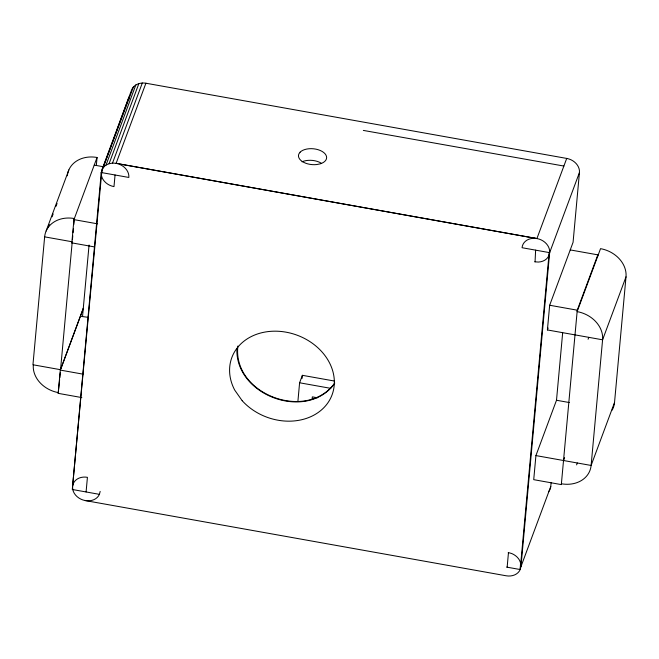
<?xml version="1.0" encoding="UTF-8"?>
<svg xmlns="http://www.w3.org/2000/svg" width="659" height="659" viewBox="0 0 659 659"><rect width="100%" height="100%" fill="white"/><g stroke="black" fill="none" stroke-linecap="round" stroke-linejoin="round"><path stroke-width="0.99" d="M561.394 483.772A28.255 23.09 20.4 0 0 591.115 465.452L602.59 339.805A28.255 23.09 20.4 0 0 577.127 311.616L600.538 248.657A28.255 23.09 20.4 0 1 626.009 276.846L602.59 339.805L547.407 329.945L549.664 305.249L573.075 242.29L579.45 172.518A14.127 11.541 20.4 0 0 566.715 158.424L145.911 83.223C140.54 82.26 134.222 84.228 131.8 89.459L101.997 169.594L72.564 486.482L72.762 489.579A14.127 11.541 20.4 0 0 85.299 500.576L506.104 575.777A14.127 11.541 20.4 0 0 520.215 569.541L520.536 562.893M535.059 261.829L535.619 250.148M507.15 567.201L508.468 552.588M73.8 224.595L74.36 218.533A28.255 23.09 20.4 0 0 44.639 236.853L32.95 364.765L60.546 369.699L72.136 242.809M81.831 397.583L58.181 393.349L60.307 370.094L83.281 308.321M94.492 246.919L71.831 242.874L73.956 219.62L97.062 157.476A28.255 23.09 20.4 0 0 67.342 175.805M58.181 393.349L59.631 379.666M59.812 377.673L60.274 372.689M72.416 239.761L72.787 235.716M73.067 232.685L73.429 228.64M80.414 316.271L88.322 317.358M82.523 316.617L89.064 245.033M96.321 165.566L97.062 157.476M133.431 86.906L101.255 172.526L72.292 489.489L99.41 494.341L100.16 491.416M86.09 491.96L87.425 477.322A14.127 11.541 20.4 0 0 72.564 486.482M115.053 174.989L113.991 186.612A14.127 11.541 20.4 0 1 101.445 175.615L101.255 172.526L111.19 145.812M237.891 346.024C232.182 394.131 306.476 422.147 334.731 383.068M297.917 401.207L299.598 382.78L302.374 375.317L334.517 381.059M302.094 378.39L302.374 375.317M312.152 398.884L312.333 396.875L317.391 397.781M506.656 567.111L520.215 569.541L549.178 252.57M579.45 172.518L549.647 252.652L520.964 566.608L520.215 569.541M562.662 332.836L556.501 400.252L535.924 455.583L533.724 479.67L561.32 484.604L577.259 310.183L597.837 254.852L570.241 249.918M508.229 552.522L511.763 553.552A14.127 11.541 20.4 0 1 519.646 560.471L520.767 563.519L520.964 566.608L550.767 486.474L551.138 482.429M597.705 256.285L597.837 254.852M612.137 410.145A28.255 23.09 20.4 0 0 614.526 402.484L626.009 276.846M128.678 100.135L128.958 97.095L111.898 143.901M103.636 167.04C106.799 163.671 111.668 162.641 116.108 163.358L536.92 238.558A14.127 11.541 20.4 0 1 549.647 252.652L548.906 255.577A14.127 11.541 20.4 0 1 538.395 262.06L534.795 261.812M46.13 231.004L68.833 169.948M48.189 227.314L49.252 224.455M52.086 216.819L53.148 213.961M55.99 206.325L57.053 203.466M71.831 242.874L72.235 241.787L44.639 236.853M106.041 165.022L135.845 84.887M109.073 163.687L138.876 83.553M112.508 163.119L142.303 82.985M145.911 83.223L116.108 163.358L536.92 238.558L566.715 158.424M60.9 368.743L83.248 308.643M547.407 329.945L548.115 328.034M588.083 339.245L588.8 337.342M563.519 460.517L564.582 457.659M576.609 464.892L577.317 462.98M614.526 402.484L591.115 465.452L535.924 455.583M334.335 383.958C306.163 421.538 235.189 395.515 236.886 348.743M363.348 130.416L563.882 166.052M94.221 165.104L104.081 166.867M101.255 172.526L128.843 177.452A14.127 11.541 20.4 0 0 119.65 164.396M549.647 252.652L522.06 247.718A14.127 11.541 20.4 0 1 536.92 238.558M73.956 219.62L97.606 223.846M549.664 305.249L577.259 310.183M556.501 400.252L569.31 402.542M299.598 382.78L330.736 388.349M60.307 370.094L82.968 374.147M99.41 494.341A14.127 11.541 20.4 0 1 85.299 500.576M58.445 392.632A27.859 22.768 20.4 0 1 33.329 364.831M550.767 486.474A14.127 11.541 20.4 0 1 548.387 491.96M302.036 161.809A14.127 7.949 5.2 0 1 321.065 163.053M300.1 152.18L298.815 154.049A14.127 7.949 5.2 0 0 316.707 164.552L320.043 163.893A14.127 7.949 5.2 0 0 322.127 151.43A14.127 7.949 5.2 0 0 300.1 152.18M242.183 400.705L234.719 390.103A53.478 43.7 20.4 0 1 281.418 331.51A53.478 43.7 20.4 0 1 329.665 400.005A53.478 43.7 20.4 0 1 242.183 400.705"/></g></svg>
